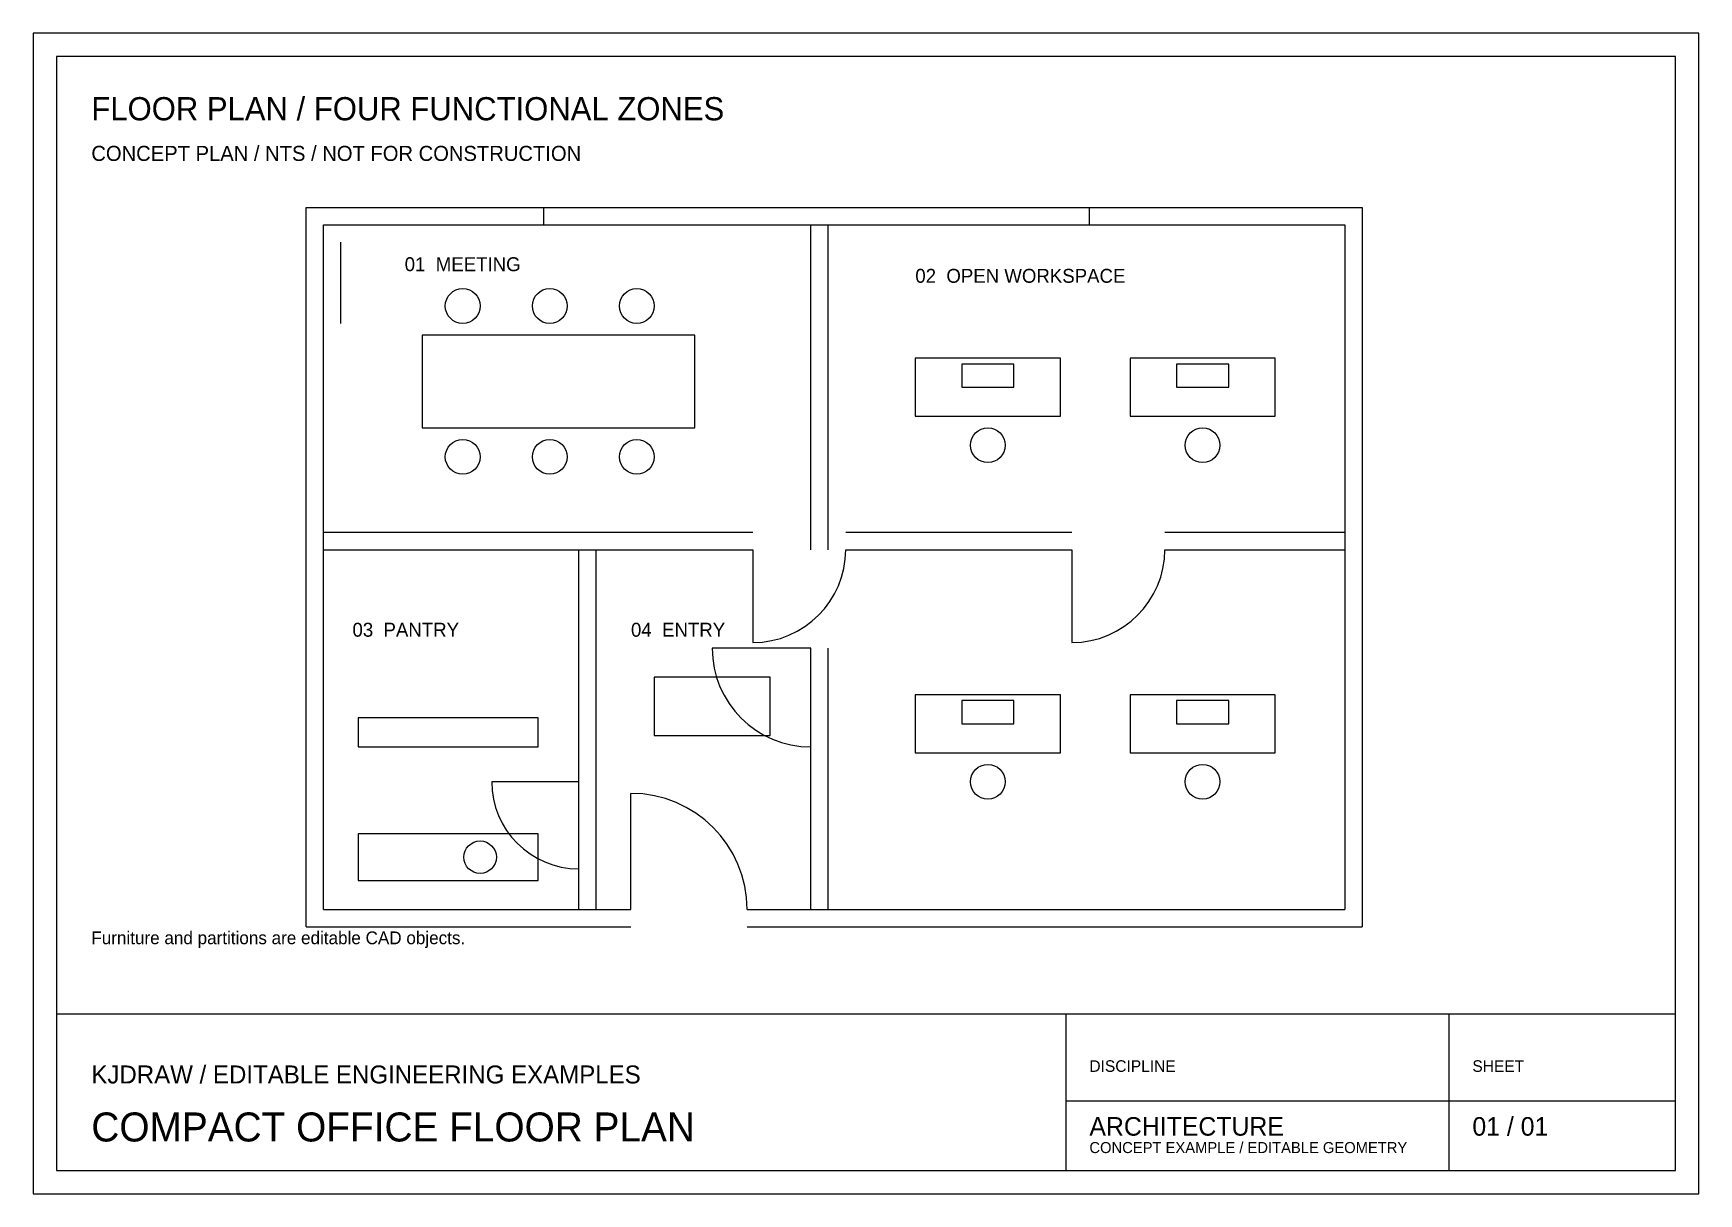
# Model space of a CAD drawing. Header units: millimetres. Extents: x 5 to 292, y 5 to 205.
import ezdxf

# ---------------------------------------------------------------- set-up
doc = ezdxf.new("R2010")
doc.units = ezdxf.units.MM
doc.linetypes.add('KJD-CONTINUOUS', pattern=[0])
for name, color, linetype in [('KJD_ACCENT', 4, 'KJD-CONTINUOUS'), ('KJD_ANNOTATION', 7, 'KJD-CONTINUOUS'), ('KJD_DETAIL', 8, 'KJD-CONTINUOUS'), ('KJD_FRAME', 8, 'KJD-CONTINUOUS'), ('KJD_HIGHLIGHT', 2, 'KJD-CONTINUOUS'), ('KJD_OUTLINE', 7, 'KJD-CONTINUOUS')]:
    doc.layers.add(name, color=color, linetype=linetype)
doc.styles.get("Standard").update_dxf_attribs({"font": 'sans-serif'})

msp = doc.modelspace()

# ---------------------------------------------------------------- linework, layer by layer
at = {"layer": 'KJD_ACCENT'}
for p, q in [((75, 175), (111, 175)), ((93, 172), (93, 175)), ((163, 175), (211, 175)), ((187, 172), (187, 175)), ((75, 172), (111, 172)), ((163, 172), (211, 172)), ((129, 116), (129, 100)), ((184, 116), (184, 100)), ((139, 99), (122, 99)), ((99, 76), (84, 76)), ((108, 54), (108, 74))]:
    msp.add_line(p, q, dxfattribs=at)
for points in [[(72, 137), (119, 137), (119, 153), (72, 153)], [(157, 139), (182, 139), (182, 149), (157, 149)], [(194, 139), (219, 139), (219, 149), (194, 149)], [(112, 84), (132, 84), (132, 94), (112, 94)], [(157, 81), (182, 81), (182, 91), (157, 91)], [(194, 81), (219, 81), (219, 91), (194, 91)], [(61, 59), (92, 59), (92, 67), (61, 67)]]:
    msp.add_lwpolyline(points, close=True, dxfattribs=at)
at = {"layer": 'KJD_DETAIL'}
for p, q in [((55, 54), (55, 172)), ((55, 172), (231, 172)), ((142, 116), (142, 172)), ((231, 172), (231, 54)), ((55, 119), (129, 119)), ((145, 119), (184, 119)), ((200, 119), (231, 119)), ((102, 54), (102, 116)), ((142, 54), (142, 99)), ((55, 54), (108, 54)), ((128, 54), (231, 54))]:
    msp.add_line(p, q, dxfattribs=at)
for points in [[(165, 144), (174, 144), (174, 148), (165, 148)], [(202, 144), (211, 144), (211, 148), (202, 148)], [(165, 86), (174, 86), (174, 90), (165, 90)], [(202, 86), (211, 86), (211, 90), (202, 90)], [(61, 82), (92, 82), (92, 87), (61, 87)]]:
    msp.add_lwpolyline(points, close=True, dxfattribs=at)
for centre, radius in [((79, 158), 3), ((94, 158), 3), ((109, 158), 3), ((79, 132), 3), ((94, 132), 3), ((109, 132), 3), ((169.5, 134), 3), ((206.5, 134), 3), ((169.5, 76), 3), ((206.5, 76), 3), ((82, 63), 2.8)]:
    msp.add_circle(centre, radius, dxfattribs=at)
for centre, radius, start, end in [((129, 116), 16, 270, 360), ((184, 116), 16, 270, 360), ((139, 99), 17, 180, 270), ((99, 76), 15, 180, 270), ((108, 54), 20, 0, 90)]:
    msp.add_arc(centre, radius, start, end, dxfattribs=at)
at = {"layer": 'KJD_FRAME'}
for p, q in [((9, 36), (288, 36)), ((183, 9), (183, 36)), ((249, 9), (249, 36)), ((183, 21), (288, 21))]:
    msp.add_line(p, q, dxfattribs=at)
for points in [[(5, 5), (292, 5), (292, 205), (5, 205)], [(9, 9), (288, 9), (288, 201), (9, 201)]]:
    msp.add_lwpolyline(points, close=True, dxfattribs=at)
at = {"layer": 'KJD_HIGHLIGHT'}
msp.add_line((58, 155), (58, 169), dxfattribs=at)
at = {"layer": 'KJD_OUTLINE'}
for p, q in [((52, 51), (52, 175)), ((52, 175), (234, 175)), ((234, 175), (234, 51)), ((139, 116), (139, 172)), ((55, 116), (129, 116)), ((99, 54), (99, 116)), ((145, 116), (184, 116)), ((200, 116), (231, 116)), ((139, 54), (139, 99)), ((52, 51), (108, 51)), ((128, 51), (234, 51))]:
    msp.add_line(p, q, dxfattribs=at)

# ---------------------------------------------------------------- texts
at = {"layer": 'KJD_ACCENT'}
for s, height, p in [('FLOOR PLAN / FOUR FUNCTIONAL ZONES', 4, (15, 190)), ('KJDRAW / EDITABLE ENGINEERING EXAMPLES', 3.1, (15, 24))]:
    msp.add_text(s, height=height, dxfattribs=at).set_placement(p)
at = {"layer": 'KJD_ANNOTATION'}
for s, height, p in [('01  MEETING', 2.4, (69, 164)), ('02  OPEN WORKSPACE', 2.4, (157, 162)), ('03  PANTRY', 2.4, (60, 101)), ('04  ENTRY', 2.4, (108, 101)), ('COMPACT OFFICE FLOOR PLAN', 5, (15, 14)), ('ARCHITECTURE', 3.2, (187, 15)), ('01 / 01', 3.2, (253, 15))]:
    msp.add_text(s, height=height, dxfattribs=at).set_placement(p)
at = {"layer": 'KJD_DETAIL'}
for s, height, p in [('CONCEPT PLAN / NTS / NOT FOR CONSTRUCTION', 2.6, (15, 183)), ('Furniture and partitions are editable CAD objects.', 2.2, (15, 48)), ('DISCIPLINE', 2, (187, 26)), ('SHEET', 2, (253, 26)), ('CONCEPT EXAMPLE / EDITABLE GEOMETRY', 1.9, (187, 12))]:
    msp.add_text(s, height=height, dxfattribs=at).set_placement(p)

doc.saveas('drawing.dxf')
